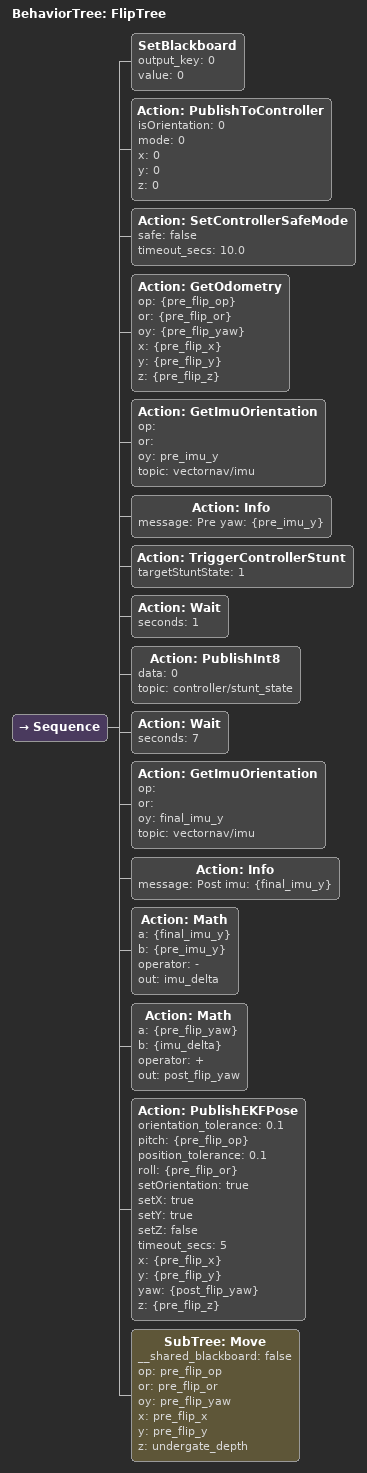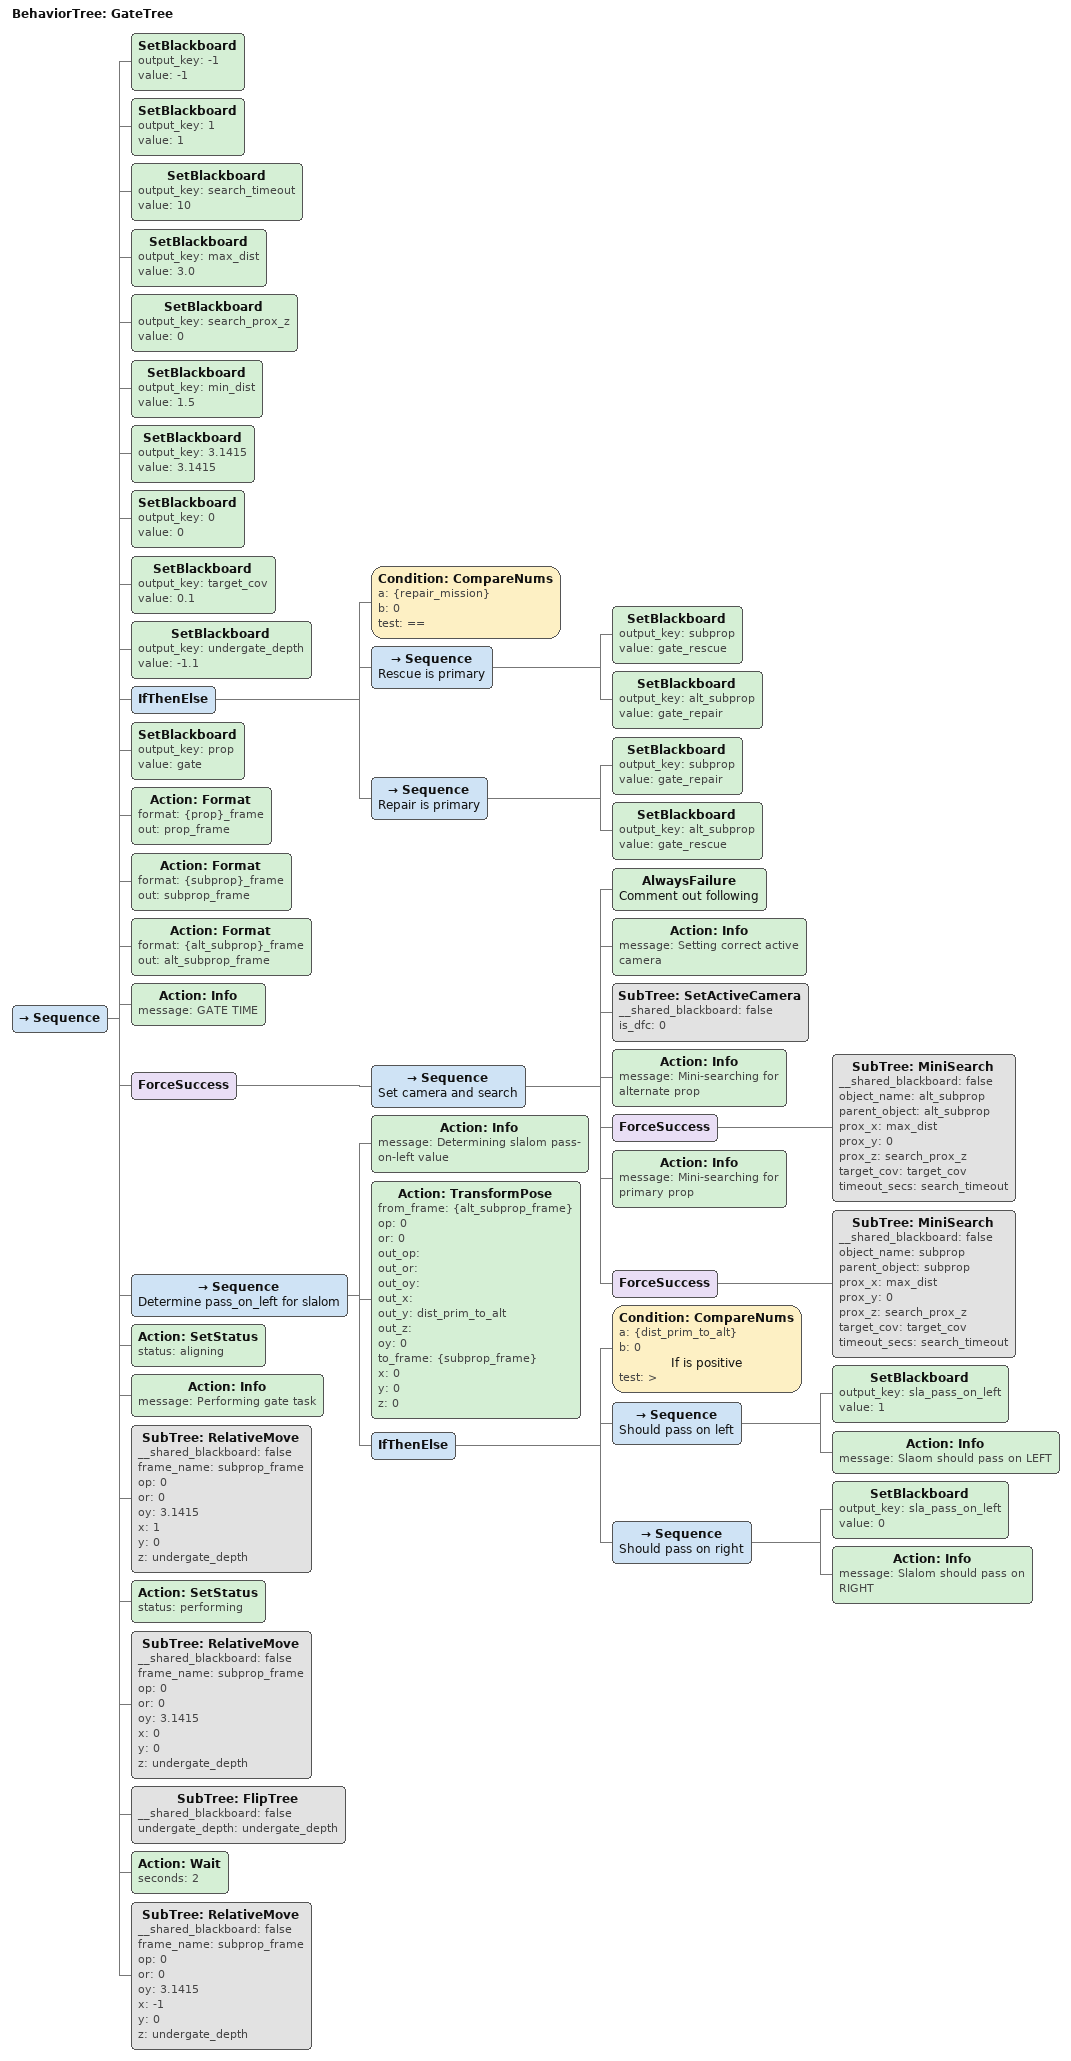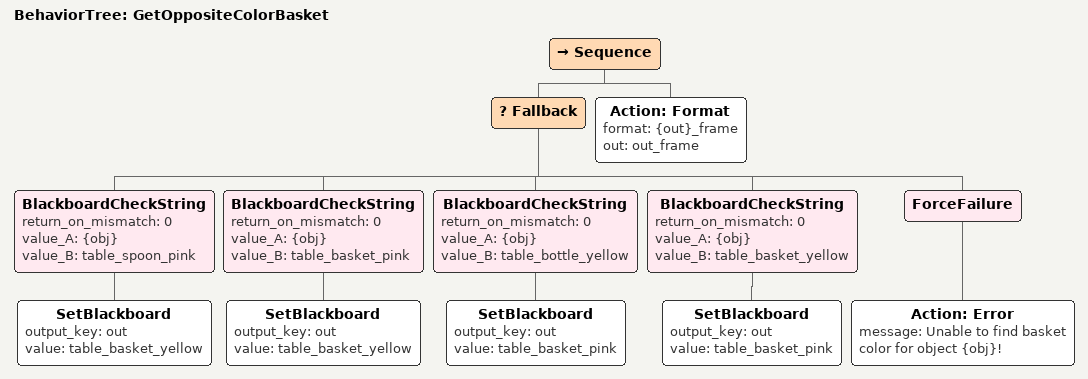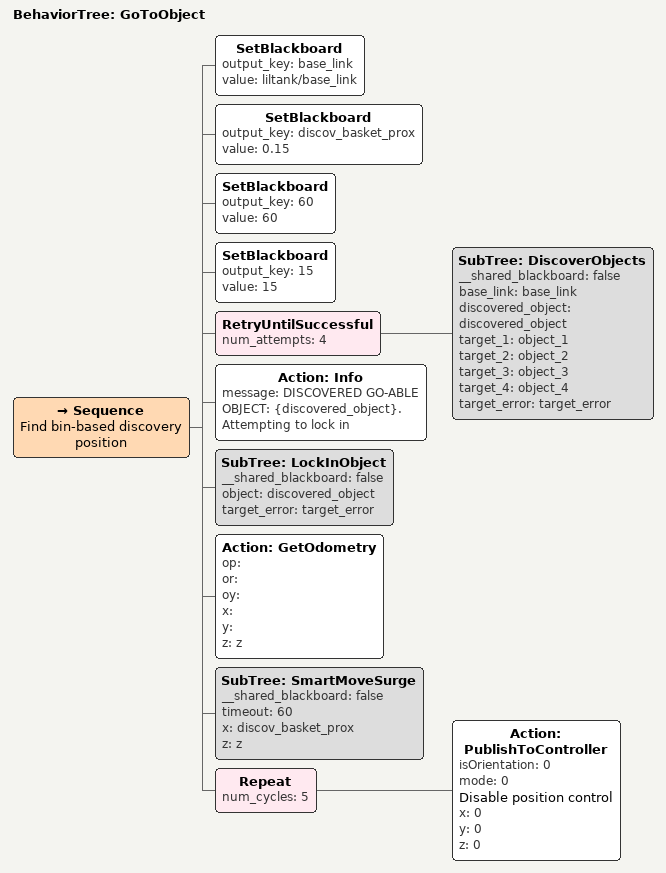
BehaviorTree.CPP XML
<BehaviorTree ID="FlipTree">
    <Sequence>
        <SetBlackboard output_key="0" value="0"/>
        <Action ID="PublishToController" isOrientation="0" mode="0" x="0" y="0" z="0"/>
        <Action ID="SetControllerSafeMode" safe="false" timeout_secs="10.0"/>
        <Action ID="GetOdometry" op="{pre_flip_op}" or="{pre_flip_or}" oy="{pre_flip_yaw}" x="{pre_flip_x}" y="{pre_flip_y}" z="{pre_flip_z}"/>
        <Action ID="GetImuOrientation" op="" or="" oy="pre_imu_y" topic="vectornav/imu"/>
        <Action ID="Info" message="Pre yaw: {pre_imu_y}"/>
        <Action ID="TriggerControllerStunt" targetStuntState="1"/>
        <Action ID="Wait" seconds="1"/>
        <Action ID="PublishInt8" data="0" topic="controller/stunt_state"/>
        <Action ID="Wait" seconds="7"/>
        <Action ID="GetImuOrientation" op="" or="" oy="final_imu_y" topic="vectornav/imu"/>
        <Action ID="Info" message="Post imu: {final_imu_y}"/>
        <Action ID="Math" a="{final_imu_y}" b="{pre_imu_y}" operator="-" out="imu_delta"/>
        <Action ID="Math" a="{pre_flip_yaw}" b="{imu_delta}" operator="+" out="post_flip_yaw"/>
        <Action ID="PublishEKFPose" orientation_tolerance="0.1" pitch="{pre_flip_op}" position_tolerance="0.1" roll="{pre_flip_or}" setOrientation="true" setX="true" setY="true" setZ="false" timeout_secs="5" x="{pre_flip_x}" y="{pre_flip_y}" yaw="{post_flip_yaw}" z="{pre_flip_z}"/>
        <SubTree ID="Move" __shared_blackboard="false" op="pre_flip_op" or="pre_flip_or" oy="pre_flip_yaw" x="pre_flip_x" y="pre_flip_y" z="undergate_depth"/>
    </Sequence>
</BehaviorTree>

<BehaviorTree ID="GateTree">
    <Sequence>
        <SetBlackboard output_key="-1" value="-1"/>
        <SetBlackboard output_key="1" value="1"/>
        <SetBlackboard output_key="search_timeout" value="10"/>
        <SetBlackboard output_key="max_dist" value="3.0"/>
        <SetBlackboard output_key="search_prox_z" value="0"/>
        <SetBlackboard output_key="min_dist" value="1.5"/>
        <SetBlackboard output_key="3.1415" value="3.1415"/>
        <SetBlackboard output_key="0" value="0"/>
        <SetBlackboard output_key="target_cov" value="0.1"/>
        <SetBlackboard output_key="undergate_depth" value="-1.1"/>
        <IfThenElse>
            <Condition ID="CompareNums" a="{repair_mission}" b="0" test="=="/>
            <Sequence name="Rescue is primary">
                <SetBlackboard output_key="subprop" value="gate_rescue"/>
                <SetBlackboard output_key="alt_subprop" value="gate_repair"/>
            </Sequence>
            <Sequence name="Repair is primary">
                <SetBlackboard output_key="subprop" value="gate_repair"/>
                <SetBlackboard output_key="alt_subprop" value="gate_rescue"/>
            </Sequence>
        </IfThenElse>
        <SetBlackboard output_key="prop" value="gate"/>
        <Action ID="Format" format="{prop}_frame" out="prop_frame"/>
        <Action ID="Format" format="{subprop}_frame" out="subprop_frame"/>
        <Action ID="Format" format="{alt_subprop}_frame" out="alt_subprop_frame"/>
        <Action ID="Info" message="GATE TIME"/>
        <ForceSuccess>
            <Sequence name="Set camera and search">
                <AlwaysFailure name="Comment out following"/>
                <Action ID="Info" message="Setting correct active camera"/>
                <SubTree ID="SetActiveCamera" __shared_blackboard="false" is_dfc="0"/>
                <Action ID="Info" message="Mini-searching for alternate prop"/>
                <ForceSuccess>
                    <SubTree ID="MiniSearch" __shared_blackboard="false" object_name="alt_subprop" parent_object="alt_subprop" prox_x="max_dist" prox_y="0" prox_z="search_prox_z" target_cov="target_cov" timeout_secs="search_timeout"/>
                </ForceSuccess>
                <Action ID="Info" message="Mini-searching for primary prop"/>
                <ForceSuccess>
                    <SubTree ID="MiniSearch" __shared_blackboard="false" object_name="subprop" parent_object="subprop" prox_x="max_dist" prox_y="0" prox_z="search_prox_z" target_cov="target_cov" timeout_secs="search_timeout"/>
                </ForceSuccess>
            </Sequence>
        </ForceSuccess>
        <Sequence name="Determine pass_on_left for slalom">
            <Action ID="Info" message="Determining slalom pass-on-left value"/>
            <Action ID="TransformPose" from_frame="{alt_subprop_frame}" op="0" or="0" out_op="" out_or="" out_oy="" out_x="" out_y="dist_prim_to_alt" out_z="" oy="0" to_frame="{subprop_frame}" x="0" y="0" z="0"/>
            <IfThenElse>
                <Condition ID="CompareNums" a="{dist_prim_to_alt}" b="0" name="If is positive" test=">"/>
                <Sequence name="Should pass on left">
                    <SetBlackboard output_key="sla_pass_on_left" value="1"/>
                    <Action ID="Info" message="Slaom should pass on LEFT"/>
                </Sequence>
                <Sequence name="Should pass on right">
                    <SetBlackboard output_key="sla_pass_on_left" value="0"/>
                    <Action ID="Info" message="Slalom should pass on RIGHT"/>
                </Sequence>
            </IfThenElse>
        </Sequence>
        <Action ID="SetStatus" status="aligning"/>
        <Action ID="Info" message="Performing gate task"/>
        <SubTree ID="RelativeMove" __shared_blackboard="false" frame_name="subprop_frame" op="0" or="0" oy="3.1415" x="1" y="0" z="undergate_depth"/>
        <Action ID="SetStatus" status="performing"/>
        <SubTree ID="RelativeMove" __shared_blackboard="false" frame_name="subprop_frame" op="0" or="0" oy="3.1415" x="0" y="0" z="undergate_depth"/>
        <SubTree ID="FlipTree" __shared_blackboard="false" undergate_depth="undergate_depth"/>
        <Action ID="Wait" seconds="2"/>
        <SubTree ID="RelativeMove" __shared_blackboard="false" frame_name="subprop_frame" op="0" or="0" oy="3.1415" x="-1" y="0" z="undergate_depth"/>
    </Sequence>
</BehaviorTree>

<BehaviorTree ID="GetOppositeColorBasket">
    <Sequence>
        <Fallback>
            <BlackboardCheckString return_on_mismatch="0" value_A="{obj}" value_B="table_spoon_pink">
                <SetBlackboard output_key="out" value="table_basket_yellow"/>
            </BlackboardCheckString>
            <BlackboardCheckString return_on_mismatch="0" value_A="{obj}" value_B="table_basket_pink">
                <SetBlackboard output_key="out" value="table_basket_yellow"/>
            </BlackboardCheckString>
            <BlackboardCheckString return_on_mismatch="0" value_A="{obj}" value_B="table_bottle_yellow">
                <SetBlackboard output_key="out" value="table_basket_pink"/>
            </BlackboardCheckString>
            <BlackboardCheckString return_on_mismatch="0" value_A="{obj}" value_B="table_basket_yellow">
                <SetBlackboard output_key="out" value="table_basket_pink"/>
            </BlackboardCheckString>
            <ForceFailure>
                <Action ID="Error" message="Unable to find basket color for object {obj}!"/>
            </ForceFailure>
        </Fallback>
        <Action ID="Format" format="{out}_frame" out="out_frame"/>
    </Sequence>
</BehaviorTree>

<BehaviorTree ID="GoToObject">
    <Sequence name="Find bin-based discovery position">
        <SetBlackboard output_key="base_link" value="liltank/base_link"/>
        <SetBlackboard output_key="discov_basket_prox" value="0.15"/>
        <SetBlackboard output_key="60" value="60"/>
        <SetBlackboard output_key="15" value="15"/>
        <RetryUntilSuccessful num_attempts="4">
            <SubTree ID="DiscoverObjects" __shared_blackboard="false" base_link="base_link" discovered_object="discovered_object" target_1="object_1" target_2="object_2" target_3="object_3" target_4="object_4" target_error="target_error"/>
        </RetryUntilSuccessful>
        <Action ID="Info" message="DISCOVERED GO-ABLE OBJECT: {discovered_object}. Attempting to lock in"/>
        <SubTree ID="LockInObject" __shared_blackboard="false" object="discovered_object" target_error="target_error"/>
        <Action ID="GetOdometry" op="" or="" oy="" x="" y="" z="z"/>
        <SubTree ID="SmartMoveSurge" __shared_blackboard="false" timeout="60" x="discov_basket_prox" z="z"/>
        <Repeat num_cycles="5">
            <Action ID="PublishToController" isOrientation="0" mode="0" name="Disable position control" x="0" y="0" z="0"/>
        </Repeat>
    </Sequence>
</BehaviorTree>
